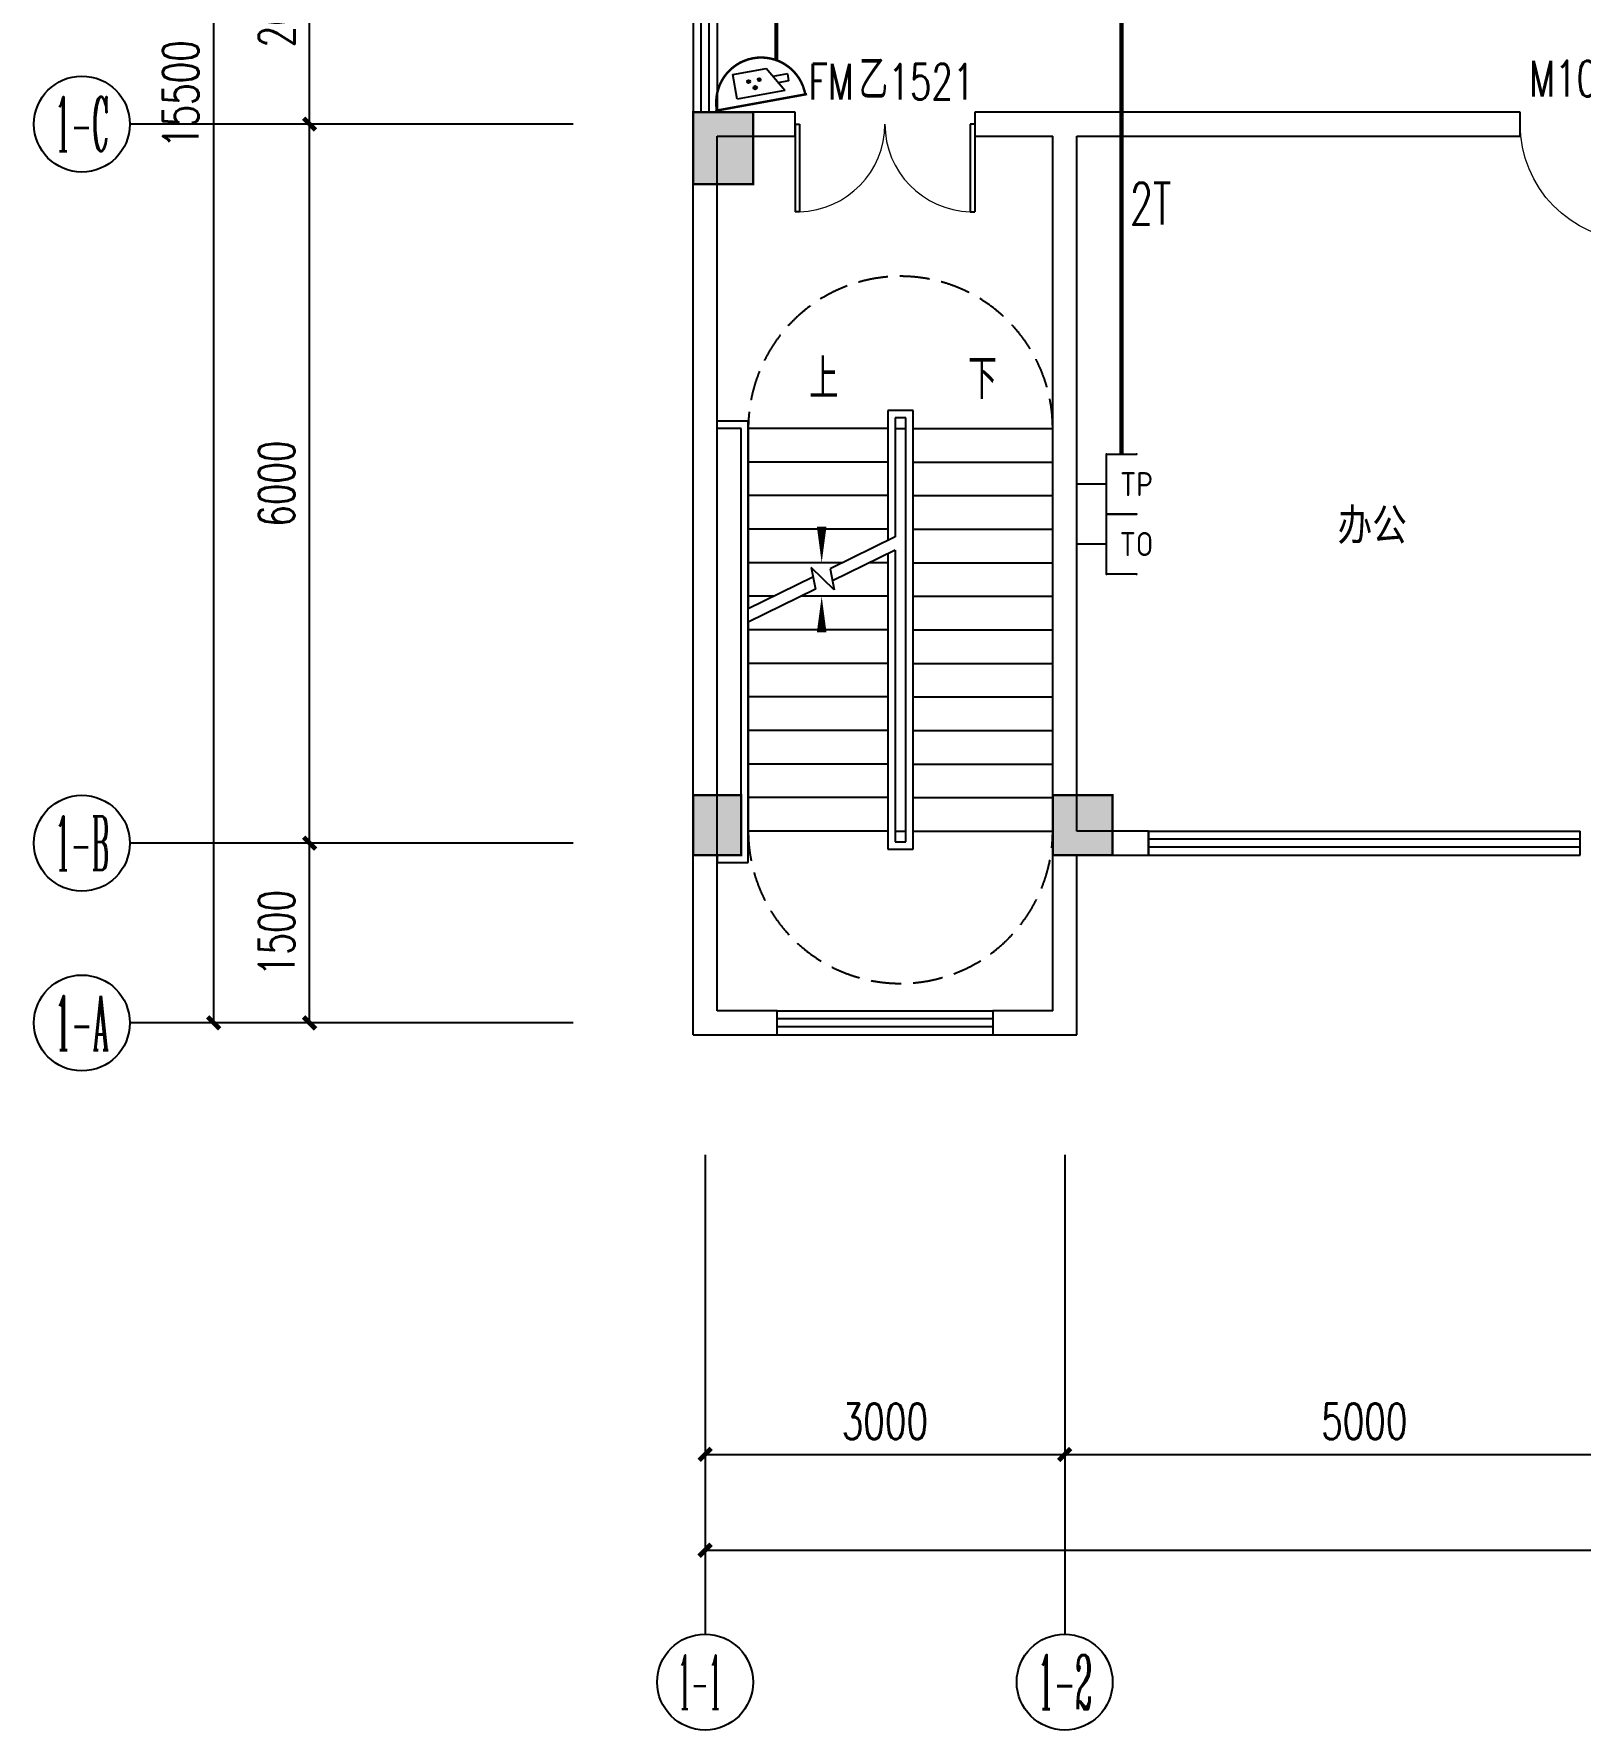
# Model space of a CAD drawing. Extents: x -6243262 to 3079315, y -2914302 to 172723.
# Drawn here: x -1822998 to -1810098, y -725173 to -711020 of the extents above; entities that cross this region are included whole.
import ezdxf
from ezdxf.enums import TextEntityAlignment as Align

# ---------------------------------------------------------------- set-up
doc = ezdxf.new("R2010")
doc.units = 0
doc.header["$LTSCALE"] = 1000
doc.linetypes.add('DASH', pattern=[0.35, 0.25, -0.1])
for name, color, linetype in [('0-柱网', 2, 'Continuous'), ('AXIS', 3, 'Continuous'), ('AXIS_TEXT', 7, 'Continuous'), ('DIM_SYMB', 3, 'Continuous'), ('DOOR_FIRE', 4, 'Continuous'), ('DOOR_FIRE_TEXT', 7, 'Continuous'), ('EQUIP-安防', 3, 'Continuous'), ('EQUIP-通讯', 3, 'Continuous'), ('HANDRAIL', 3, 'Continuous'), ('PUB_TEXT', 7, 'Continuous'), ('STAIR', 2, 'Continuous'), ('TEL_TEXT', 7, 'Continuous'), ('WALL', 9, 'Continuous'), ('WINDOW', 4, 'Continuous'), ('WINDOW_TEXT', 7, 'Continuous'), ('WIRE-通讯', 4, 'Continuous')]:
    doc.layers.add(name, color=color, linetype=linetype)
doc.styles.add('-宋体', font='', dxfattribs={"width": 0.8})
doc.styles.add('_TCH_AXIS', font='COMPLEX', dxfattribs={"bigfont": 'GBCBIG'})
doc.styles.add('_TCH_DIM', font='SIMPLEX', dxfattribs={"bigfont": 'GBCBIG'})
doc.styles.add('_TCH_DIM_T3', font='SIMPLEX', dxfattribs={"width": 0.705882, "bigfont": 'GBCBIG'})
doc.styles.add('_TCH_WINDOW', font='SIMPLEX', dxfattribs={"height": 3.5, "bigfont": 'GBCBIG'})
doc.styles.add('_TEL_ATTDEF', font='gbenor', dxfattribs={"bigfont": 'gbcbig'})
doc.styles.add('_TEL_DIM', font='SIMPLEX', dxfattribs={"width": 0.8, "height": 3.5, "bigfont": 'HZTXT'})
doc.styles.add('COMPLEX', font='COMPLEX')
doc.styles.get('-宋体').set_extended_font_data('SimSun')
doc.dimstyles.new('_TCH_ARCH&&100', dxfattribs={"dimtxt": 297.5, "dimasz": 100, "dimexe": 250, "dimexo": 300, "dimgap": 126.25, "dimtad": 1, "dimdec": 0, "dimzin": 0, "dimdsep": 46, "dimtxsty": '_TCH_DIM_T3', "dimblk": 'ARCHTICK', "dimcen": 0.09, "dimclrt": 7, "dimazin": 2, "dimtfac": 1, "dimtdec": 0, "dimtix": 1, "dimtmove": 2, "dimatfit": 3, "dimfxl": 0, "dimtolj": 1, "dimtzin": 0, "dimarcsym": 0})

# ---------------------------------------------------------------- blocks, each defined once
blk = doc.blocks.new('1#柱网')
at = {"layer": '0-柱网'}
for points in [[(494005, 85967), (494005, 85367), (494505, 85367), (494505, 85967)], [(494005, 80267), (494005, 79767), (494405, 79767), (494405, 80267)], [(497005, 80267), (497005, 79767), (497505, 79767), (497505, 80267)]]:
    blk.add_hatch(color=0, dxfattribs=at).paths.add_polyline_path(points)
at = {"layer": '0-柱网', "color": 0, "const_width": 20}
for points in [[(494005, 85967), (494005, 85367), (494505, 85367), (494505, 85967), (494005, 85967)], [(494005, 80267), (494005, 79767), (494405, 79767), (494405, 80267), (494005, 80267)], [(497005, 80267), (497005, 79767), (497505, 79767), (497505, 80267), (497005, 80267)]]:
    blk.add_lwpolyline(points, dxfattribs=at)
blk = doc.blocks.new('$WINLIB2D$00000001')
at = {"color": 0}
for points in [[(-0.5, 0.5), (-0.5, -0.5)], [(-0.5, 0.5), (0.5, 0.5)], [(0.5, -0.5), (0.5, 0.5)], [(0.5, 0.1667), (-0.5, 0.1667)], [(0.5, -0.1667), (-0.5, -0.1667)], [(-0.5, -0.5), (0.5, -0.5)]]:
    blk.add_lwpolyline(points, dxfattribs=at)
blk = doc.blocks.new('$DorLib2D$00000002')
at = {"color": 0}
for p, q in [((-0.5, 0), (-0.5, 0.4875)), ((-0.475, 0.4875), (-0.5, 0.4875)), ((-0.475, 0), (-0.475, 0.4875)), ((0.475, 0), (0.475, 0.4875)), ((0.475, 0.4875), (0.5, 0.4875)), ((0.5, 0), (0.5, 0.4875)), ((-0.5, 0), (-0.475, 0)), ((0.5, 0), (0.475, 0))]:
    blk.add_line(p, q, dxfattribs=at)
at = {"color": 0, "lineweight": 13}
for centre, start, end in [((-0.4875, 0), 0, 88.53072), ((0.4875, 0), 91.46928, 180)]:
    blk.add_arc(centre, 0.4875, start, end, dxfattribs=at)
blk = doc.blocks.new('$DorLib2D$00000001')
at = {"color": 0}
for p, q in [((0.45, 0.975), (0.5, 0.975)), ((0.45, 0), (0.45, 0.975)), ((0.5, 0), (0.5, 0.975)), ((0.5, 0), (0.45, 0))]:
    blk.add_line(p, q, dxfattribs=at)
at = {"color": 0, "lineweight": 13}
blk.add_arc((0.475, 0), 0.975, 91.4693, 180, dxfattribs=at)
blk = doc.blocks.new('_ArchTick')
at = {"color": 0, "linetype": 'ByBlock', "const_width": 0.4}
blk.add_lwpolyline([(-0.5, -0.5), (0.5, 0.5)], dxfattribs=at)
blk = doc.blocks.new('*D120')
at = {"layer": 'AXIS', "color": 0, "lineweight": -2, "transparency": 16777216}
for p, q in [((1416495, -788352), (1416495, -791602)), ((1456495, -788352), (1456495, -791602)), ((1416495, -791352), (1456495, -791352))]:
    blk.add_line(p, q, dxfattribs=at)
at = {"layer": 'Defpoints', "color": 0, "transparency": 16777216}
for p in [(1416495, -788052), (1456495, -788052), (1456495, -791352)]:
    blk.add_point(p, dxfattribs=at)
at = {"layer": 'AXIS', "color": 0, "lineweight": -2, "transparency": 16777216, "xscale": 100, "yscale": 100, "zscale": 100, "rotation": 180}
blk.add_blockref('_ArchTick', (1416495, -791352), dxfattribs=at)
at = {"layer": 'AXIS', "color": 0, "lineweight": -2, "transparency": 16777216, "xscale": 100, "yscale": 100, "zscale": 100}
blk.add_blockref('_ArchTick', (1456495, -791352), dxfattribs=at)
at = {"layer": 'AXIS', "color": 7, "transparency": 16777216, "insert": (1436495, -791077), "char_height": 297.5, "attachment_point": 5, "style": '_TCH_DIM_T3'}
blk.add_mtext('\\A1;40000', dxfattribs=at)
blk = doc.blocks.new('*D129')
at = {"layer": 'AXIS', "color": 0, "lineweight": -2, "transparency": 16777216}
for p, q in [((1419495, -788352), (1419495, -790802)), ((1424495, -788352), (1424495, -790802)), ((1419495, -790552), (1424495, -790552))]:
    blk.add_line(p, q, dxfattribs=at)
at = {"layer": 'Defpoints', "color": 0, "transparency": 16777216}
for p in [(1419495, -788052), (1424495, -788052), (1424495, -790552)]:
    blk.add_point(p, dxfattribs=at)
at = {"layer": 'AXIS', "color": 0, "lineweight": -2, "transparency": 16777216, "xscale": 100, "yscale": 100, "zscale": 100, "rotation": 180}
blk.add_blockref('_ArchTick', (1419495, -790552), dxfattribs=at)
at = {"layer": 'AXIS', "color": 0, "lineweight": -2, "transparency": 16777216, "xscale": 100, "yscale": 100, "zscale": 100}
blk.add_blockref('_ArchTick', (1424495, -790552), dxfattribs=at)
at = {"layer": 'AXIS', "color": 7, "transparency": 16777216, "insert": (1421995, -790277), "char_height": 297.5, "attachment_point": 5, "style": '_TCH_DIM_T3'}
blk.add_mtext('\\A1;5000', dxfattribs=at)
blk = doc.blocks.new('*D130')
at = {"layer": 'AXIS', "color": 0, "lineweight": -2, "transparency": 16777216}
for p, q in [((1416495, -788352), (1416495, -790802)), ((1419495, -788352), (1419495, -790802)), ((1416495, -790552), (1419495, -790552))]:
    blk.add_line(p, q, dxfattribs=at)
at = {"layer": 'Defpoints', "color": 0, "transparency": 16777216}
for p in [(1416495, -788052), (1419495, -788052), (1419495, -790552)]:
    blk.add_point(p, dxfattribs=at)
at = {"layer": 'AXIS', "color": 0, "lineweight": -2, "transparency": 16777216, "xscale": 100, "yscale": 100, "zscale": 100, "rotation": 180}
blk.add_blockref('_ArchTick', (1416495, -790552), dxfattribs=at)
at = {"layer": 'AXIS', "color": 0, "lineweight": -2, "transparency": 16777216, "xscale": 100, "yscale": 100, "zscale": 100}
blk.add_blockref('_ArchTick', (1419495, -790552), dxfattribs=at)
at = {"layer": 'AXIS', "color": 7, "transparency": 16777216, "insert": (1417995, -790277), "char_height": 297.5, "attachment_point": 5, "style": '_TCH_DIM_T3'}
blk.add_mtext('\\A1;3000', dxfattribs=at)
blk = doc.blocks.new('_AXISO')
at = {"color": 0}
blk.add_circle((0, 0), 0.5, dxfattribs=at)
at = {"layer": 'AXIS_TEXT', "color": 0, "style": 'COMPLEX', "width": 1.041667}
blk.add_attdef('A', text='', height=0.56, dxfattribs=at).set_placement((-0.25, -0.28), (0.25, -0.28), align=Align.FIT)
blk = doc.blocks.new('*D146')
at = {"layer": 'AXIS', "color": 0, "lineweight": -2, "transparency": 16777216}
for p, q in [((1415095, -771452), (1412145, -771452)), ((1412395, -786952), (1412395, -771452)), ((1415095, -786952), (1412145, -786952))]:
    blk.add_line(p, q, dxfattribs=at)
at = {"layer": 'Defpoints', "color": 0, "transparency": 16777216}
for p in [(1412395, -771452), (1415395, -771452), (1415395, -786952)]:
    blk.add_point(p, dxfattribs=at)
at = {"layer": 'AXIS', "color": 0, "lineweight": -2, "transparency": 16777216, "xscale": 100, "yscale": 100, "zscale": 100}
for p, rotation in [((1412395, -771452), 90), ((1412395, -786952), 270)]:
    blk.add_blockref('_ArchTick', p, dxfattribs=dict(at, rotation=rotation))
at = {"layer": 'AXIS', "color": 7, "transparency": 16777216, "insert": (1412120, -779202), "char_height": 297.5, "attachment_point": 5, "rotation": 90, "style": '_TCH_DIM_T3'}
blk.add_mtext('\\A1;15500', dxfattribs=at)
blk = doc.blocks.new('*D147')
at = {"layer": 'AXIS', "color": 0, "lineweight": -2, "transparency": 16777216}
for p, q in [((1415095, -785452), (1412945, -785452)), ((1413195, -786952), (1413195, -785452)), ((1415095, -786952), (1412945, -786952))]:
    blk.add_line(p, q, dxfattribs=at)
at = {"layer": 'Defpoints', "color": 0, "transparency": 16777216}
for p in [(1413195, -785452), (1415395, -785452), (1415395, -786952)]:
    blk.add_point(p, dxfattribs=at)
at = {"layer": 'AXIS', "color": 0, "lineweight": -2, "transparency": 16777216, "xscale": 100, "yscale": 100, "zscale": 100}
for p, rotation in [((1413195, -785452), 90), ((1413195, -786952), 270)]:
    blk.add_blockref('_ArchTick', p, dxfattribs=dict(at, rotation=rotation))
at = {"layer": 'AXIS', "color": 7, "transparency": 16777216, "insert": (1412920, -786202), "char_height": 297.5, "attachment_point": 5, "rotation": 90, "style": '_TCH_DIM_T3'}
blk.add_mtext('\\A1;1500', dxfattribs=at)
blk = doc.blocks.new('*D148')
at = {"layer": 'AXIS', "color": 0, "lineweight": -2, "transparency": 16777216}
for p, q in [((1415095, -779452), (1412945, -779452)), ((1413195, -785452), (1413195, -779452)), ((1415095, -785452), (1412945, -785452))]:
    blk.add_line(p, q, dxfattribs=at)
at = {"layer": 'Defpoints', "color": 0, "transparency": 16777216}
for p in [(1413195, -779452), (1415395, -779452), (1415395, -785452)]:
    blk.add_point(p, dxfattribs=at)
at = {"layer": 'AXIS', "color": 0, "lineweight": -2, "transparency": 16777216, "xscale": 100, "yscale": 100, "zscale": 100}
for p, rotation in [((1413195, -779452), 90), ((1413195, -785452), 270)]:
    blk.add_blockref('_ArchTick', p, dxfattribs=dict(at, rotation=rotation))
at = {"layer": 'AXIS', "color": 7, "transparency": 16777216, "insert": (1412920, -782452), "char_height": 297.5, "attachment_point": 5, "rotation": 90, "style": '_TCH_DIM_T3'}
blk.add_mtext('\\A1;6000', dxfattribs=at)
blk = doc.blocks.new('*D149')
at = {"layer": 'AXIS', "color": 0, "lineweight": -2, "transparency": 16777216}
for p, q in [((1415095, -777452), (1412945, -777452)), ((1413195, -779452), (1413195, -777452)), ((1415095, -779452), (1412945, -779452))]:
    blk.add_line(p, q, dxfattribs=at)
at = {"layer": 'Defpoints', "color": 0, "transparency": 16777216}
for p in [(1413195, -777452), (1415395, -777452), (1415395, -779452)]:
    blk.add_point(p, dxfattribs=at)
at = {"layer": 'AXIS', "color": 0, "lineweight": -2, "transparency": 16777216, "xscale": 100, "yscale": 100, "zscale": 100}
for p, rotation in [((1413195, -777452), 90), ((1413195, -779452), 270)]:
    blk.add_blockref('_ArchTick', p, dxfattribs=dict(at, rotation=rotation))
at = {"layer": 'AXIS', "color": 7, "transparency": 16777216, "insert": (1412920, -778452), "char_height": 297.5, "attachment_point": 5, "rotation": 90, "style": '_TCH_DIM_T3'}
blk.add_mtext('\\A1;2000', dxfattribs=at)
blk = doc.blocks.new('$equip$00001847')
for p, q in [((-0.5, 0.499), (-0.5, 0.999)), ((0.5, 0.999), (0.5, 0.499)), ((0.5, 0.499), (-0.5, 0.499)), ((0, 0.5), (0, 0))]:
    blk.add_line(p, q)
for p in [(-0.5, 0.999), (0.5, 0.999), (-0.5, 0.499), (0.5, 0.499), (0, 0)]:
    blk.add_point(p)
at = {"color": 7, "style": '_TEL_DIM'}
blk.add_attdef('$TEXT$', text='', height=0.4, dxfattribs=at).set_placement((0, 0.999), align=Align.MIDDLE_CENTER)
at = {"color": 7, "style": '_TEL_DIM', "flags": 1}
blk.add_attdef('A', text='', height=0.00002, dxfattribs=at).set_placement((0, 0), align=Align.MIDDLE_CENTER)
blk = doc.blocks.new('$equip$00002353')
for p, q in [((0.75, 0), (-0.75, 0)), ((-0.517, -0.393), (-0.517, -0.273)), ((-0.517, -0.273), (-0.341, -0.273)), ((-0.427, -0.123), (0.383, -0.123)), ((-0.427, -0.123), (-0.187, -0.543)), ((0.383, -0.123), (0.383, -0.543)), ((-0.517, -0.393), (-0.273, -0.393)), ((0.383, -0.543), (-0.187, -0.543))]:
    blk.add_line(p, q)
at = {"const_width": 0.04}
for points in [[(-0.75, 0), (-0.779, 0)], [(0.75, 0), (0.779, 0)]]:
    blk.add_lwpolyline(points, dxfattribs=at)
blk.add_lwpolyline([(0.75, 0, -1), (-0.75, 0), (0.75, 0), (0.75, 0, -1), (-0.75, 0, -1.517539)], format="xyb", dxfattribs=at)
for centre, radius in [((0.052, -0.26), 0.03), ((-0.038, -0.38), 0.024), ((0.142, -0.38), 0.024)]:
    blk.add_circle(centre, radius)
blk.add_arc((0, 0), 0.75, 180, 0)
for p in [(-0.75, 0), (0, 0), (0.75, 0), (0, -0.75)]:
    blk.add_point(p)
for points in [[(0.026, -0.245), (0.078, -0.245), (0.022, -0.26), (0.082, -0.26)], [(0.026, -0.275), (0.078, -0.275), (0.022, -0.26), (0.082, -0.26)], [(0.037, -0.234), (0.067, -0.234), (0.026, -0.245), (0.078, -0.245)], [(0.037, -0.286), (0.067, -0.286), (0.026, -0.275), (0.078, -0.275)], [(0.052, -0.23), (0.052, -0.23), (0.037, -0.234), (0.067, -0.234)], [(-0.059, -0.368), (-0.017, -0.368), (-0.062, -0.38), (-0.014, -0.38)], [(-0.059, -0.392), (-0.017, -0.392), (-0.062, -0.38), (-0.014, -0.38)], [(-0.05, -0.359), (-0.026, -0.359), (-0.059, -0.368), (-0.017, -0.368)], [(-0.05, -0.401), (-0.026, -0.401), (-0.059, -0.392), (-0.017, -0.392)], [(-0.038, -0.356), (-0.038, -0.356), (-0.05, -0.359), (-0.026, -0.359)], [(-0.038, -0.404), (-0.038, -0.404), (-0.05, -0.401), (-0.026, -0.401)], [(0.052, -0.29), (0.052, -0.29), (0.037, -0.286), (0.067, -0.286)], [(0.121, -0.368), (0.163, -0.368), (0.118, -0.38), (0.166, -0.38)], [(0.121, -0.392), (0.163, -0.392), (0.118, -0.38), (0.166, -0.38)], [(0.13, -0.359), (0.154, -0.359), (0.121, -0.368), (0.163, -0.368)], [(0.13, -0.401), (0.154, -0.401), (0.121, -0.392), (0.163, -0.392)], [(0.142, -0.356), (0.142, -0.356), (0.13, -0.359), (0.154, -0.359)], [(0.142, -0.404), (0.142, -0.404), (0.13, -0.401), (0.154, -0.401)]]:
    blk.add_solid(points)
at = {"color": 7, "style": '_TEL_DIM', "flags": 1}
blk.add_attdef('A', text='', height=0.00002, dxfattribs=at).set_placement((0, 0), align=Align.MIDDLE_CENTER)
blk = doc.blocks.new('$equip$00001867')
for p, q in [((-0.5, 0.499), (-0.5, 0.999)), ((0.5, 0.999), (0.5, 0.499)), ((0.5, 0.499), (-0.5, 0.499)), ((0, 0.5), (0, 0))]:
    blk.add_line(p, q)
for p in [(-0.5, 0.999), (0.5, 0.999), (-0.5, 0.499), (0.5, 0.499), (0, 0)]:
    blk.add_point(p)
at = {"color": 7, "style": '_TEL_DIM'}
blk.add_attdef('$TEXT$', text='', height=0.4, dxfattribs=at).set_placement((0, 0.999), align=Align.MIDDLE_CENTER)
at = {"color": 7, "style": '_TEL_DIM', "flags": 1}
blk.add_attdef('A', text='', height=0.00002, dxfattribs=at).set_placement((0, 0), align=Align.MIDDLE_CENTER)
blk = doc.blocks.new('33')
at = {"color": 8, "linetype": 'DASH'}
for centre, start, end in [((1418125.1, -781992.2), 359.99984, 180.00017), ((1418125.1, -785352.2), 179.99983, 0.00016)]:
    blk.add_arc(centre, 1270, start, end, dxfattribs=at)
at = {"layer": 'AXIS', "color": 8}
for p, q in [((1415395.1, -779452.2), (1411695.1, -779452.2)), ((1415395.1, -785452.2), (1411695.1, -785452.2)), ((1415395.1, -786952.2), (1411695.1, -786952.2)), ((1416495.1, -788052.2), (1416495.1, -792052.2)), ((1419495.1, -788052.2), (1419495.1, -792052.2))]:
    blk.add_line(p, q, dxfattribs=at)
at = {"layer": 'DIM_SYMB', "color": 8}
for points in [[(1417467.6, -781852.2, 0, 0, 0), (1417467.6, -783112.2, 0, 80, 0), (1417467.6, -782812.2, 0, 0, 0)], [(1418782.6, -781852.2, 0, 0, 0), (1418782.6, -786102.2, 0, 0, 0), (1417467.6, -786102.2, 0, 0, 0), (1417467.6, -783392.2, 0, 80, 0), (1417467.6, -783692.2, 0, 0, 0)]]:
    blk.add_lwpolyline(points, format="xyseb", dxfattribs=at)
at = {"layer": 'HANDRAIL', "color": 8}
for p, q in [((1416855.1, -781932.2), (1416595.1, -781932.2)), ((1416595.1, -781992.2), (1416595.1, -781932.2)), ((1416795.1, -781992.2), (1416595.1, -781992.2)), ((1416795.1, -785552.2), (1416795.1, -781992.2)), ((1416855.1, -785612.2), (1416855.1, -781932.2)), ((1416595.1, -785552.2), (1416795.1, -785552.2)), ((1416595.1, -785552.2), (1416595.1, -785612.2)), ((1416595.1, -785612.2), (1416855.1, -785612.2))]:
    blk.add_line(p, q, dxfattribs=at)
at = {"layer": 'STAIR', "color": 8}
for p, q in [((1418230.1, -781842.2), (1418020.1, -781842.2)), ((1418020.1, -781842.2), (1418020.1, -782924.7)), ((1418170.1, -781902.2), (1418080.1, -781902.2)), ((1418080.1, -781902.2), (1418080.1, -782895.2)), ((1418170.1, -785442.2), (1418170.1, -781902.2)), ((1418230.1, -785502.2), (1418230.1, -781842.2)), ((1416855.1, -781992.2), (1416855.1, -783497.8)), ((1418020.1, -781992.2), (1416855.1, -781992.2)), ((1418080.1, -781992.2), (1418080.1, -782895.2)), ((1418080.1, -781992.2), (1418170.1, -781992.2)), ((1418170.1, -785352.2), (1418170.1, -781992.2)), ((1418230.1, -781992.2), (1419395.1, -781992.2)), ((1419395.1, -785352.2), (1419395.1, -781992.2)), ((1418020.1, -782272.2), (1416855.1, -782272.2)), ((1418230.1, -782272.2), (1419395.1, -782272.2)), ((1418020.1, -782552.2), (1416855.1, -782552.2)), ((1418230.1, -782552.2), (1419395.1, -782552.2)), ((1418020.1, -782832.2), (1416855.1, -782832.2)), ((1418080.1, -782895.2), (1417538.2, -783161.8)), ((1418230.1, -782832.2), (1419395.1, -782832.2)), ((1418080.1, -783006.6), (1417558.3, -783263.3)), ((1418020.1, -783036.1), (1418020.1, -785502.2)), ((1418080.1, -783006.6), (1418080.1, -785352.2)), ((1418080.1, -783006.6), (1418080.1, -785442.2)), ((1417638.9, -783112.2), (1416855.1, -783112.2)), ((1417572.8, -783336.8), (1417378.7, -783150.6)), ((1417378.7, -783150.6), (1417415, -783333.8)), ((1417538.2, -783161.8), (1417572.8, -783336.8)), ((1418020.1, -783112.2), (1417865.5, -783112.2)), ((1418230.1, -783112.2), (1419395.1, -783112.2)), ((1417394.9, -783232.3), (1416855.1, -783497.8)), ((1417415, -783333.8), (1416855.1, -783609.2)), ((1417069.8, -783392.2), (1416855.1, -783392.2)), ((1418020.1, -783392.2), (1417296.3, -783392.2)), ((1418230.1, -783392.2), (1419395.1, -783392.2)), ((1416855.1, -783609.2), (1416855.1, -785352.2)), ((1418020.1, -783672.2), (1416855.1, -783672.2)), ((1418230.1, -783672.2), (1419395.1, -783672.2)), ((1418020.1, -783952.2), (1416855.1, -783952.2)), ((1418230.1, -783952.2), (1419395.1, -783952.2)), ((1418020.1, -784232.2), (1416855.1, -784232.2)), ((1418230.1, -784232.2), (1419395.1, -784232.2)), ((1418020.1, -784512.2), (1416855.1, -784512.2)), ((1418230.1, -784512.2), (1419395.1, -784512.2)), ((1418020.1, -784792.2), (1416855.1, -784792.2)), ((1418230.1, -784792.2), (1419395.1, -784792.2)), ((1418020.1, -785072.2), (1416855.1, -785072.2)), ((1418230.1, -785072.2), (1419395.1, -785072.2)), ((1418020.1, -785352.2), (1416855.1, -785352.2)), ((1418080.1, -785352.2), (1418170.1, -785352.2)), ((1418080.1, -785442.2), (1418170.1, -785442.2)), ((1418230.1, -785352.2), (1419395.1, -785352.2)), ((1418020.1, -785502.2), (1418230.1, -785502.2))]:
    blk.add_line(p, q, dxfattribs=at)
at = {"layer": 'WALL', "color": 8}
for p, q in [((1416595.1, -779352.2), (1416395.1, -779352.2)), ((1416395.1, -779352.2), (1416395.1, -779452.2)), ((1417245.1, -779352.2), (1416595.1, -779352.2)), ((1417245.1, -779552.2), (1417245.1, -779352.2)), ((1419495.1, -779352.2), (1418745.1, -779352.2)), ((1418745.1, -779352.2), (1418745.1, -779552.2)), ((1423295.1, -779352.2), (1419495.1, -779352.2)), ((1423295.1, -779552.2), (1423295.1, -779352.2)), ((1416395.1, -787052.2), (1416395.1, -779452.2)), ((1416595.1, -779552.2), (1417245.1, -779552.2)), ((1416595.1, -786852.2), (1416595.1, -779552.2)), ((1418745.1, -779552.2), (1419395.1, -779552.2)), ((1419395.1, -785452.2), (1419395.1, -779552.2)), ((1419595.1, -779552.2), (1423295.1, -779552.2)), ((1419595.1, -785352.2), (1419595.1, -779552.2)), ((1419395.1, -786852.2), (1419395.1, -785452.2)), ((1420195.1, -785352.2), (1419595.1, -785352.2)), ((1420195.1, -785552.2), (1420195.1, -785352.2)), ((1419595.1, -785552.2), (1420195.1, -785552.2)), ((1419595.1, -787052.2), (1419595.1, -785552.2)), ((1417095.1, -786852.2), (1416595.1, -786852.2)), ((1417095.1, -787052.2), (1417095.1, -786852.2)), ((1419395.1, -786852.2), (1418895.1, -786852.2)), ((1418895.1, -786852.2), (1418895.1, -787052.2)), ((1416395.1, -787052.2), (1417095.1, -787052.2)), ((1418895.1, -787052.2), (1419595.1, -787052.2))]:
    blk.add_line(p, q, dxfattribs=at)
at = {"layer": '0-柱网', "color": 8}
blk.add_blockref('1#柱网', (922390.1, -865319.4), dxfattribs=at)
at = {"layer": 'AXIS', "color": 8}
ref = blk.add_blockref('_AXISO', (1411295.1, -779452.2), dxfattribs=dict(at, xscale=800, yscale=800, zscale=800))
ref.add_attrib('A', '1-C', dxfattribs={"layer": 'AXIS_TEXT', "color": 8, "height": 452.55, "style": '_TCH_AXIS', "width": 0.375}).set_placement((1411068.8, -779678.5), (1411521.4, -779678.5), align=Align.FIT)
ref = blk.add_blockref('_AXISO', (1411295.1, -785452.2), dxfattribs=dict(at, xscale=800, yscale=800, zscale=800))
ref.add_attrib('A', '1-B', dxfattribs={"layer": 'AXIS_TEXT', "color": 8, "height": 452.55, "style": '_TCH_AXIS', "width": 0.362069}).set_placement((1411068.8, -785678.5), (1411521.4, -785678.5), align=Align.FIT)
ref = blk.add_blockref('_AXISO', (1411295.1, -786952.2), dxfattribs=dict(at, xscale=800, yscale=800, zscale=800))
ref.add_attrib('A', '1-A', dxfattribs={"layer": 'AXIS_TEXT', "color": 8, "height": 452.55, "style": '_TCH_AXIS', "width": 0.355932}).set_placement((1411068.8, -787178.5), (1411521.4, -787178.5), align=Align.FIT)
ref = blk.add_blockref('_AXISO', (1416495.1, -792452.2), dxfattribs=dict(at, xscale=800, yscale=800, zscale=800))
ref.add_attrib('A', '1-1 ', dxfattribs={"layer": 'AXIS_TEXT', "color": 8, "height": 452.55, "style": '_TCH_AXIS', "width": 0.42}).set_placement((1416268.8, -792678.5), (1416721.4, -792678.5), align=Align.FIT)
ref = blk.add_blockref('_AXISO', (1419495.1, -792452.2), dxfattribs=dict(at, xscale=800, yscale=800, zscale=800))
ref.add_attrib('A', '1-2', dxfattribs={"layer": 'AXIS_TEXT', "color": 8, "height": 452.55, "style": '_TCH_AXIS', "width": 0.381818}).set_placement((1419268.8, -792678.5), (1419721.4, -792678.5), align=Align.FIT)
at = {"layer": 'DOOR_FIRE', "color": 8, "xscale": 1500, "yscale": 1500, "zscale": 200, "rotation": 180}
blk.add_blockref('$DorLib2D$00000002', (1417995.1, -779452.2), dxfattribs=at)
at = {"layer": 'WINDOW', "color": 8}
for p, xscale, yscale, zscale, rotation in [((1416495.1, -778452.2), -1800.00000000004, -200, -1800.00000000004, 90), ((1421995.1, -785452.2), -3600, -200, -3600, 180), ((1417995.1, -786952.2), -1800, 200, -1800, 180)]:
    blk.add_blockref('$WINLIB2D$00000001', p, dxfattribs=dict(at, xscale=xscale, yscale=yscale, zscale=zscale, rotation=rotation))
ref = blk.add_blockref('$DorLib2D$00000001', (1423795.1, -779452.2), dxfattribs=dict(at, xscale=-1000, yscale=1000, zscale=-1000, rotation=180))
ref.add_attrib('A', 'M1021', (1423370.1, -779221), dxfattribs={"layer": 'WINDOW_TEXT', "color": 8, "height": 297.5, "style": '_TCH_WINDOW', "width": 0.705882})
at = {"layer": 'DIM_SYMB', "color": 7, "style": '_TCH_DIM'}
for s, p in [('上', (1417363.4, -781747.2)), ('下', (1418687.7, -781747.2))]:
    blk.add_text(s, height=337.6, dxfattribs=at).set_placement(p)
at = {"layer": 'DOOR_FIRE_TEXT', "color": 8, "style": '_TCH_WINDOW', "width": 0.705882}
for s, p in [('FM', (1417357.3, -779247.3)), ('1521', (1418023, -779247.3))]:
    blk.add_text(s, height=297.5, dxfattribs=at).set_placement(p)
at = {"layer": 'DOOR_FIRE_TEXT', "color": 8, "style": '_TCH_WINDOW'}
blk.add_text('乙', height=337.6, dxfattribs=at).set_placement((1417777.3, -779247.3))
at = {"layer": 'PUB_TEXT', "color": 8, "style": '-宋体', "width": 0.8}
blk.add_text('办公', height=264.35, dxfattribs=at).set_placement((1421772.1, -782926.1))
at = {"layer": 'AXIS', "color": 8}
for p1, p2, distance, picture, middle in [((1415395.1, -786952.2), (1415395.1, -771452.2), 3000, '*D146', (1412120.1, -779202.2)), ((1415395.1, -779452.2), (1415395.1, -777452.2), 2200, '*D149', (1412920.1, -778452.2)), ((1415395.1, -785452.2), (1415395.1, -779452.2), 2200, '*D148', (1412920.1, -782452.2)), ((1415395.1, -786952.2), (1415395.1, -785452.2), 2200, '*D147', (1412920.1, -786202.2)), ((1416495.1, -788052.2), (1456495.1, -788052.2), -3300, '*D120', (1436495.1, -791077.2)), ((1416495.1, -788052.2), (1419495.1, -788052.2), -2500, '*D130', (1417995.1, -790277.2)), ((1419495.1, -788052.2), (1424495.1, -788052.2), -2500, '*D129', (1421995.1, -790277.2))]:
    dim = blk.add_aligned_dim(p1=p1, p2=p2, distance=distance, dimstyle='_TCH_ARCH&&100', dxfattribs=at)
    dim.commit()
    dim.dimension.update_dxf_attribs({"geometry": picture, "text_midpoint": middle})

msp = doc.modelspace()

# ---------------------------------------------------------------- linework, layer by layer
at = {"layer": 'WIRE-通讯', "linetype": 'Continuous', "const_width": 35}
for points in [[(-1816804.1, -711239.3), (-1816804.1, -710231.6)], [(-1813923.2, -714527), (-1813923.2, -710231.6)]]:
    msp.add_lwpolyline(points, dxfattribs=at)

# ---------------------------------------------------------------- block references
msp.add_blockref('33', (-3233892.8, 67679.3))
at = {"layer": 'EQUIP-安防', "xscale": 499.9999999999999, "yscale": 499.9999999999999, "zscale": 499.9999999999999, "rotation": 190.3284730272937}
msp.add_blockref('$equip$00002353', (-1816930.5, -711592.3), dxfattribs=at)
at = {"layer": 'EQUIP-通讯'}
ref = msp.add_blockref('$equip$00001867', (-1814297.7, -714777), dxfattribs=dict(at, xscale=500, yscale=500, zscale=500, rotation=270))
ref.add_attrib('$TEXT$', 'TP', dxfattribs={"layer": '0', "color": 7, "height": 200, "style": '_TEL_ATTDEF'}).set_placement((-1813798.2, -714777), align=Align.MIDDLE_CENTER)
ref = msp.add_blockref('$equip$00001847', (-1814297.7, -715277), dxfattribs=dict(at, xscale=500, yscale=500, zscale=500, rotation=270))
ref.add_attrib('$TEXT$', 'TO', dxfattribs={"layer": '0', "color": 7, "height": 200, "style": '_TEL_ATTDEF'}).set_placement((-1813798.2, -715277), align=Align.MIDDLE_CENTER)

# ---------------------------------------------------------------- texts
at = {"layer": 'TEL_TEXT', "style": '_TEL_DIM', "width": 0.64}
msp.add_text('2T', height=350, dxfattribs=at).set_placement((-1813853.2, -712611.8))

doc.saveas('drawing.dxf')
